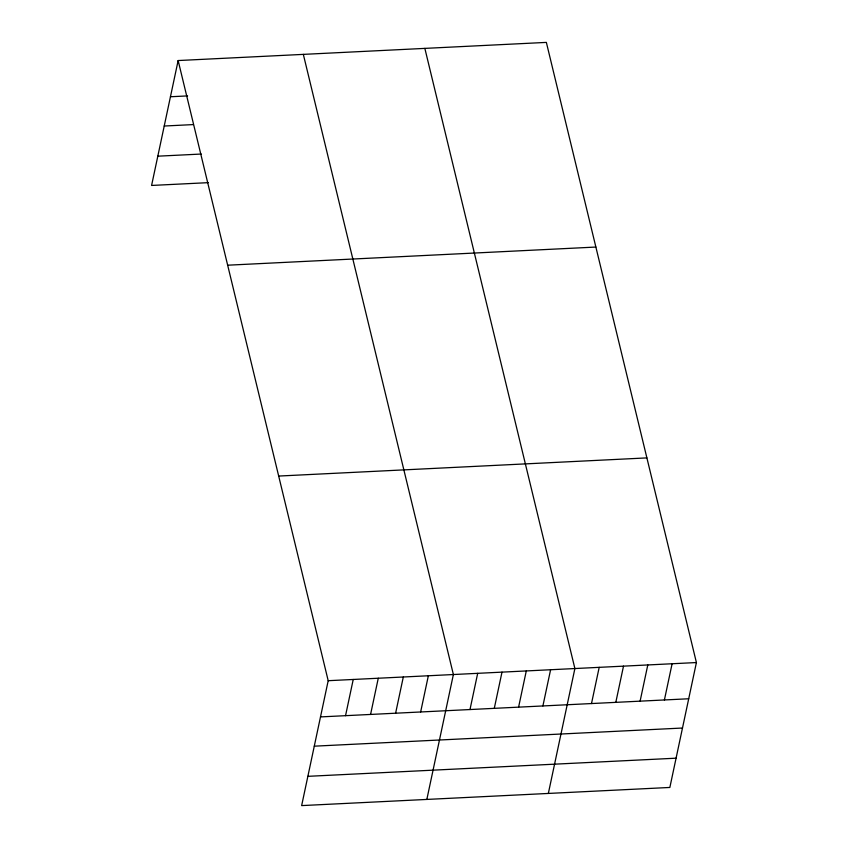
<?xml version="1.0" encoding="UTF-8"?>
<svg xmlns="http://www.w3.org/2000/svg" width="848" height="848" viewBox="0 0 848 848"><rect width="100%" height="100%" fill="white"/><g stroke="black" fill="none" stroke-linecap="round" stroke-linejoin="round"><path stroke-width="1.27" d="M178.144 60.547L328.197 680.7L301.644 805.6L669.856 787.453L696.409 662.553L546.356 42.4L178.144 60.547L151.591 185.447L208.258 182.659M345.539 715.68L353.234 679.471M370.576 714.44L378.272 678.23M395.613 713.21L403.309 677.001M420.65 711.97L428.346 675.771M426.841 799.431L453.383 674.531L303.33 54.378M469.993 709.543L477.689 673.333M494.289 708.345L501.995 672.135M518.594 707.147L526.29 670.938M542.9 705.949L550.596 669.74M548.349 793.442L574.891 668.542L424.848 48.389M591.501 703.554L599.197 667.344M615.807 702.356L623.503 666.146M640.102 701.158L647.798 664.949M664.408 699.96L672.104 663.751M170.448 96.757L187.578 95.909M164.226 126.023L193.217 124.592M157.813 156.18L201.305 154.039M227.656 265.201L595.868 247.054M278.674 476.057L646.886 457.899M328.197 680.7L696.409 662.553M320.502 716.91L688.714 698.763M314.279 746.176L682.492 728.029M307.866 776.333L676.079 758.186"/></g></svg>
